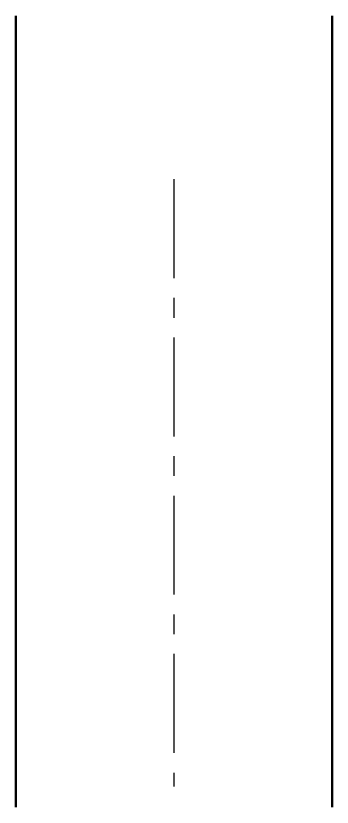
# Model space of a CAD drawing. Header units: inches. Extents: x 67 to 110576, y -3 to 1572927.
# Drawn here: x 110571.62 to 110575.62, y 1572916.81 to 1572926.81 of the extents above; entities that cross this region are included whole.
import ezdxf

# ---------------------------------------------------------------- set-up
doc = ezdxf.new("R2010")
doc.units = ezdxf.units.IN
doc.header["$MEASUREMENT"] = 0
doc.linetypes.add('CENTER', pattern=[2, 1.25, -0.25, 0.25, -0.25])
doc.layers.add('点画线', color=180, linetype='CENTER')
doc.layers.add('粗·实线', color=7, linetype='Continuous', lineweight=50)

msp = doc.modelspace()

# ---------------------------------------------------------------- linework, layer by layer
at = {"layer": '点画线'}
msp.add_line((110573.6159, 1572924.7491), (110573.6159, 1572917.0765), dxfattribs=at)
at = {"layer": '粗·实线'}
for p, q in [((110571.6159, 1572926.8134), (110571.6159, 1572921.8134)), ((110575.6159, 1572926.8134), (110575.6159, 1572921.8134)), ((110571.6159, 1572916.8134), (110571.6159, 1572921.8134)), ((110575.6159, 1572916.8134), (110575.6159, 1572921.8134))]:
    msp.add_line(p, q, dxfattribs=at)

doc.saveas('drawing.dxf')
